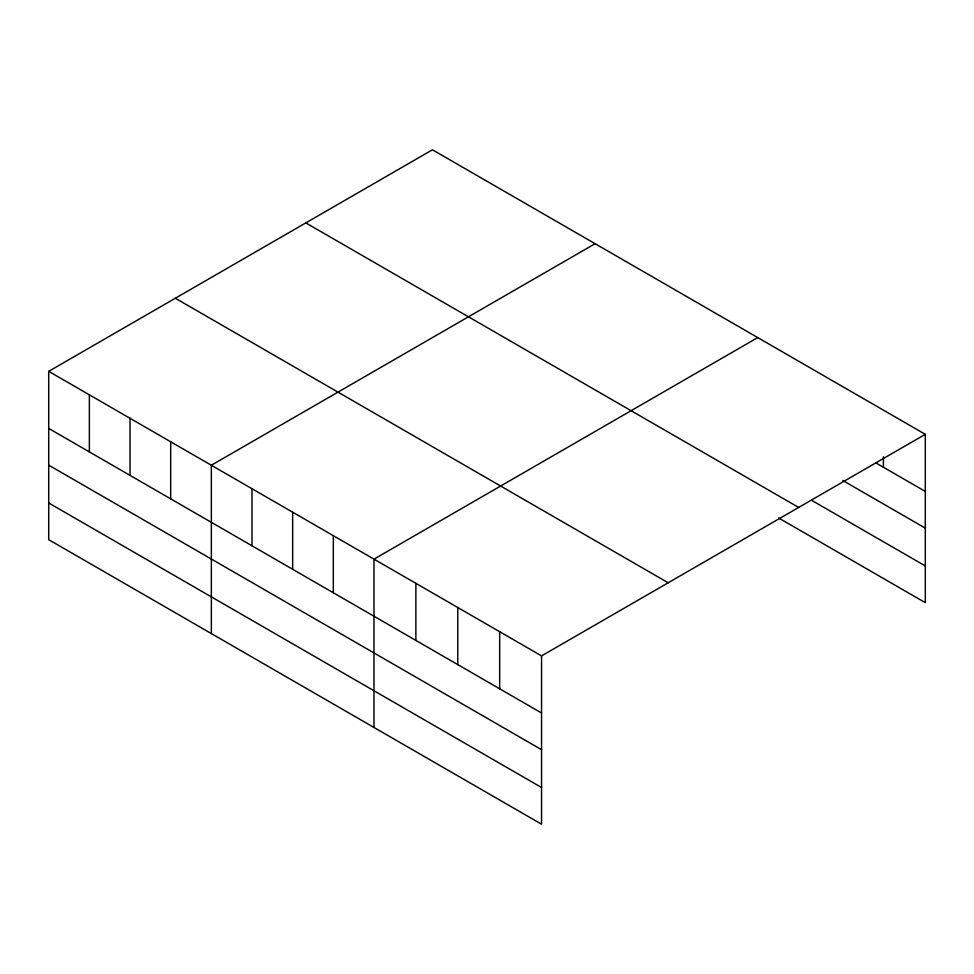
<?xml version="1.0" encoding="UTF-8"?>
<svg xmlns="http://www.w3.org/2000/svg" width="974" height="974" viewBox="0 0 974 974"><rect width="100%" height="100%" fill="white"/><g stroke="black" fill="none" stroke-linecap="round" stroke-linejoin="round"><path stroke-width="1.46" d="M541.556 749.688L541.556 655.892L48.7 371.35L48.7 539.669L541.556 824.211L541.556 749.688L48.7 465.134M48.7 371.35L432.444 149.789L925.3 434.331L925.3 602.65L778.676 517.998M595.09 243.695L211.346 465.243L211.346 633.563M757.735 337.588L373.979 559.149L373.979 727.468M541.556 655.892L925.3 434.331M875.553 462.699L925.3 491.42M842.827 480.511L925.3 528.127M811.403 500.186L925.3 565.943M305.812 222.9L798.668 507.442M175.332 298.227L668.188 582.781M48.7 428.426L541.556 712.98M48.7 502.961L541.556 787.503M883.406 456.721L883.406 467.228M499.662 631.7L499.662 688.788M457.768 607.52L457.768 664.597M415.874 583.329L415.874 640.417M333.315 535.676L333.315 592.752M292.663 512.19L292.663 569.279M251.998 488.717L251.998 545.805M170.681 441.77L170.681 498.858M130.017 418.296L130.017 475.385M89.365 394.823L89.365 451.899"/></g></svg>
